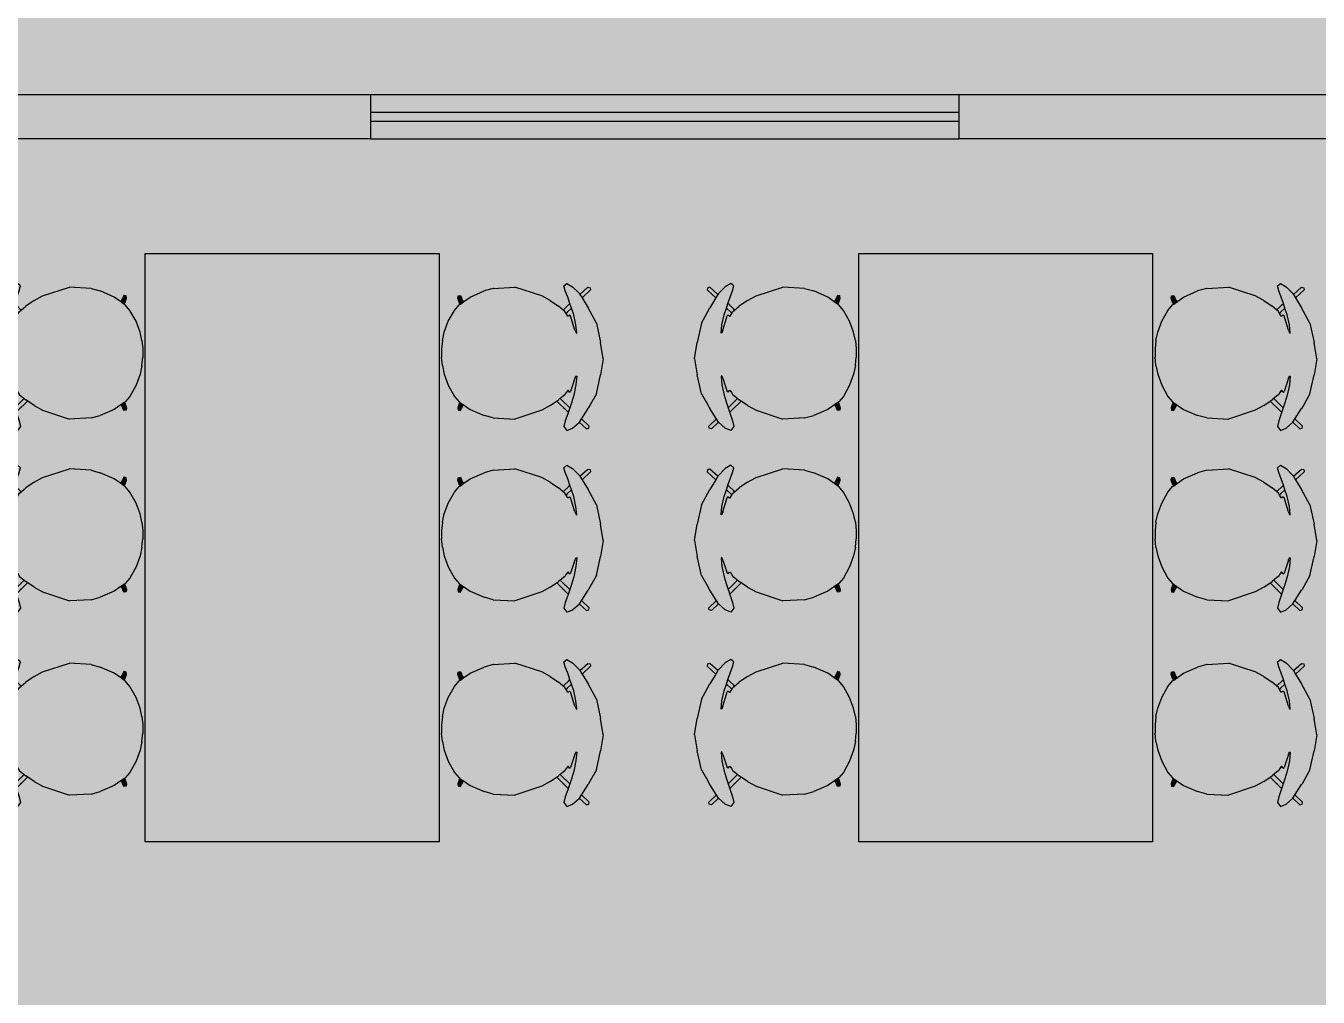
# Model space of a CAD drawing. Header units: centimetres. Extents: x 0 to 1099704, y -139216 to 99734.
# Drawn here: x 853797.3 to 854236.6, y 10578.5 to 10908.6 of the extents above; entities that cross this region are included whole.
import ezdxf

# ---------------------------------------------------------------- set-up
doc = ezdxf.new("R2010")
doc.units = ezdxf.units.CM
doc.header["$LTSCALE"] = 4
for name, color, linetype in [('0.2', 2, 'Continuous'), ('0.4', 4, 'Continuous'), ('0.6', 6, 'Continuous'), ('AIT-AUX-03', 2, 'Continuous'), ('AIT-LAY-HTC', 254, 'Continuous'), ('AIT-LAY-MOB', 2, 'Continuous')]:
    doc.layers.add(name, color=color, linetype=linetype)

# ---------------------------------------------------------------- blocks, each defined once
blk = doc.blocks.new('TDS-190MTOP')
at = {"layer": 'AIT-LAY-HTC'}
blk.add_hatch(color=256, dxfattribs=at).paths.add_polyline_path([(-190, 94.93), (-190, 0), (0, 0), (0, 94.93)])
at = {"linetype": 'Continuous'}
for p, q in [((-190, 0), (-190, 94.93)), ((-190, 94.93), (0, 94.93)), ((0, 94.93), (0, 0)), ((0, 0), (-190, 0))]:
    blk.add_line(p, q, dxfattribs=at)
blk = doc.blocks.new('cadeira formiga')
at = {"layer": 'AIT-LAY-HTC'}
h = blk.add_hatch(color=7, dxfattribs=at)
h.set_gradient(color1=(255, 255, 255), color2=(237, 228, 202), rotation=45, tint=1, name='INVSPHERICAL')
h.paths.add_polyline_path([(0.1474, -0.2145), (0.179, -0.2231), (0.254, -0.2276), (0.3464, -0.1978), (0.3759, -0.1815), (0.4048, -0.1618), (0.4209, -0.1485), (0.4266, -0.1439), (0.4307, -0.1372), (0.4364, -0.128), (0.4387, -0.1274), (0.4429, -0.1316), (0.4464, -0.1282), (0.4519, -0.1093), (0.4615, -0.0792), (0.4655, -0.0698), (0.4673, -0.069), (0.4648, -0.0975), (0.4573, -0.132), (0.4491, -0.1556), (0.4438, -0.1711), (0.4362, -0.1931), (0.4276, -0.2154), (0.4232, -0.2319), (0.4336, -0.2405), (0.453, -0.2287), (0.4769, -0.2053), (0.4785, -0.2025), (0.4859, -0.1904), (0.5068, -0.1559), (0.5358, -0.1029), (0.5499, -0.0367), (0.5591, 0.0197), (0.5499, 0.0758), (0.5358, 0.1407), (0.514, 0.1793), (0.5087, 0.1888), (0.5068, 0.1921), (0.4769, 0.2388), (0.453, 0.2595), (0.4336, 0.2677), (0.4232, 0.2537), (0.4276, 0.2346), (0.4362, 0.2102), (0.4489, 0.1716), (0.4536, 0.1574), (0.4573, 0.1461), (0.4648, 0.1101), (0.4673, 0.0795), (0.4655, 0.0791), (0.4615, 0.0874), (0.4519, 0.116), (0.4464, 0.1331), (0.4429, 0.1351), (0.4387, 0.1292), (0.4364, 0.1292), (0.4315, 0.1366), (0.4266, 0.144), (0.4217, 0.1479), (0.4048, 0.1616), (0.3759, 0.1814), (0.3464, 0.1979), (0.254, 0.2286), (0.179, 0.2246), (0.1474, 0.2164), (0.0989, 0.1951), (0.0759, 0.1791), (0.0635, 0.1705), (0.0608, 0.1686), (0.0448, 0.1497), (0.0234, 0.1109), (0.0097, 0.0731), (0.0031, 0.0433), (0, 0.0143), (0, -0.0143), (0.0031, -0.0431), (0.0097, -0.0726), (0.0234, -0.1097), (0.0448, -0.1476), (0.0608, -0.1663), (0.0653, -0.1694), (0.0775, -0.1779), (0.0989, -0.1928)])
h = blk.add_hatch(color=7, dxfattribs=at)
h.set_gradient(color1=(255, 255, 255), color2=(214, 214, 214), tint=1, name='INVSPHERICAL')
h.paths.add_polyline_path([(0.4431, 0.1892), (0.4379, 0.2049), (0.4332, 0.2004), (0.3986, 0.1659), (0.4048, 0.1616), (0.4107, 0.1568)])
h.paths.add_polyline_path([(0.4761, 0.2394), (0.4769, 0.2388), (0.4839, 0.2278), (0.5101, 0.2523), (0.5088, 0.2602), (0.5008, 0.2616)])
h.paths.add_polyline_path([(0.4385, -0.1661), (0.4438, -0.1711), (0.4491, -0.1556), (0.4344, -0.1409), (0.4307, -0.1372), (0.4266, -0.1439), (0.4209, -0.1485), (0.4238, -0.1514)])
h.paths.add_polyline_path([(0.5061, -0.2272), (0.514, -0.2259), (0.5153, -0.218), (0.4859, -0.1904), (0.4785, -0.2025)])
h = blk.add_hatch(color=7, dxfattribs=at)
h.set_gradient(color1=(255, 255, 255), color2=(214, 214, 214), tint=1, name='INVSPHERICAL')
h.paths.add_polyline_path([(0.0733, 0.1819), (0.069, 0.1912), (0.0689, 0.1913), (0.0652, 0.1985), (0.0651, 0.1985), (0.0571, 0.1973), (0.0572, 0.1972), (0.0559, 0.1892), (0.0619, 0.1723), (0.0635, 0.1705), (0.0759, 0.1791)])
h = blk.add_hatch(color=7, dxfattribs=at)
h.set_gradient(color1=(255, 255, 255), color2=(214, 214, 214), tint=1, name='INVSPHERICAL')
h.paths.add_polyline_path([(0.0733, -0.1819), (0.0772, -0.1777), (0.0653, -0.1694), (0.0648, -0.1691), (0.0619, -0.1723), (0.0559, -0.1892), (0.0572, -0.1973), (0.0652, -0.1985), (0.0689, -0.1913), (0.069, -0.1912)])
for p, q in [((0.179, 0.2246), (0.1474, 0.2164)), ((0.179, 0.2246), (0.254, 0.2286)), ((0.3464, 0.1979), (0.254, 0.2286)), ((0.4232, 0.2537), (0.4336, 0.2677)), ((0.4276, 0.2346), (0.4232, 0.2537)), ((0.4362, 0.2102), (0.4276, 0.2346)), ((0.4336, 0.2677), (0.453, 0.2595)), ((0.453, 0.2595), (0.4769, 0.2388)), ((0.4761, 0.2394), (0.5008, 0.2616)), ((0.4769, 0.2388), (0.5068, 0.1921)), ((0.4839, 0.2278), (0.5101, 0.2523)), ((0.5008, 0.2616), (0.5087, 0.2602)), ((0.5087, 0.2602), (0.5088, 0.2602)), ((0.5088, 0.2602), (0.5101, 0.2524)), ((0.5101, 0.2524), (0.5101, 0.2523)), ((0.0559, 0.1892), (0.0572, 0.1972)), ((0.0619, 0.1723), (0.0559, 0.1892)), ((0.0571, 0.1973), (0.0651, 0.1985)), ((0.0572, 0.1972), (0.0571, 0.1973)), ((0.0635, 0.1705), (0.0759, 0.1791)), ((0.0651, 0.1985), (0.0652, 0.1985)), ((0.0652, 0.1985), (0.0689, 0.1913)), ((0.0689, 0.1913), (0.069, 0.1912)), ((0.0733, 0.1819), (0.069, 0.1912)), ((0.0733, 0.1819), (0.0724, 0.1828)), ((0.0759, 0.1791), (0.0733, 0.1819)), ((0.0759, 0.1791), (0.0989, 0.1951)), ((0.0989, 0.1951), (0.1474, 0.2164)), ((0.3759, 0.1814), (0.3464, 0.1979)), ((0.3759, 0.1814), (0.4048, 0.1616)), ((0.3986, 0.1659), (0.4332, 0.2004)), ((0.4107, 0.1568), (0.4431, 0.1892)), ((0.4209, 0.1879), (0.4238, 0.1908)), ((0.4332, 0.2004), (0.4379, 0.2049)), ((0.4489, 0.1716), (0.4362, 0.2102)), ((0.5087, 0.1888), (0.5068, 0.1921)), ((0.514, 0.1793), (0.5087, 0.1888)), ((0.5358, 0.1407), (0.514, 0.1793)), ((0.0234, 0.1109), (0.0448, 0.1497)), ((0.0448, 0.1497), (0.0608, 0.1686)), ((0.0608, 0.1686), (0.0635, 0.1705)), ((0.0635, 0.1705), (0.0619, 0.1723)), ((0.4217, 0.1479), (0.4048, 0.1616)), ((0.4266, 0.144), (0.4217, 0.1479)), ((0.4291, 0.1752), (0.4255, 0.1716)), ((0.4315, 0.1366), (0.4266, 0.144)), ((0.4364, 0.1292), (0.4315, 0.1366)), ((0.4429, 0.1351), (0.4387, 0.1292)), ((0.4429, 0.1351), (0.4464, 0.1331)), ((0.4536, 0.1574), (0.4489, 0.1716)), ((0.4573, 0.1461), (0.4536, 0.1574)), ((0.4648, 0.1101), (0.4573, 0.1461)), ((0.5358, 0.1407), (0.5499, 0.0758)), ((0.0097, 0.0731), (0.0234, 0.1109)), ((0.4387, 0.1292), (0.4364, 0.1292)), ((0.4519, 0.116), (0.4464, 0.1331)), ((0.4615, 0.0874), (0.4519, 0.116)), ((0.4673, 0.0795), (0.4648, 0.1101)), ((0.0031, 0.0433), (0.0097, 0.0731)), ((0.4615, 0.0874), (0.4655, 0.0791)), ((0.4655, 0.0791), (0.4673, 0.0795)), ((0.5591, 0.0197), (0.5499, 0.0758)), ((0.0031, 0.0433), (0, 0.0143)), ((0, -0.0143), (0, 0.0143)), ((0.5591, 0.0197), (0.5499, -0.0367)), ((0.0031, -0.0431), (0, -0.0143)), ((0.0031, -0.0431), (0.0097, -0.0726)), ((0.5358, -0.1029), (0.5499, -0.0367)), ((0.0097, -0.0726), (0.0234, -0.1097)), ((0.4615, -0.0792), (0.4519, -0.1093)), ((0.4615, -0.0792), (0.4655, -0.0698)), ((0.4673, -0.069), (0.4648, -0.0975)), ((0.4655, -0.0698), (0.4673, -0.069)), ((0.0234, -0.1097), (0.0448, -0.1476)), ((0.4364, -0.128), (0.4307, -0.1372)), ((0.4387, -0.1274), (0.4364, -0.128)), ((0.4429, -0.1316), (0.4387, -0.1274)), ((0.4429, -0.1316), (0.4464, -0.1282)), ((0.4519, -0.1093), (0.4464, -0.1282)), ((0.4573, -0.132), (0.4491, -0.1556)), ((0.4648, -0.0975), (0.4573, -0.132)), ((0.5358, -0.1029), (0.5068, -0.1559)), ((0.0448, -0.1476), (0.0608, -0.1663)), ((0.0619, -0.1723), (0.0559, -0.1892)), ((0.0608, -0.1663), (0.0653, -0.1694)), ((0.0648, -0.1691), (0.0619, -0.1723)), ((0.0653, -0.1694), (0.0775, -0.1779)), ((0.0772, -0.1777), (0.0733, -0.1819)), ((0.0775, -0.1779), (0.0989, -0.1928)), ((0.3759, -0.1815), (0.4048, -0.1618)), ((0.4209, -0.1485), (0.4048, -0.1618)), ((0.4266, -0.1439), (0.4209, -0.1485)), ((0.4209, -0.1485), (0.4238, -0.1514)), ((0.4238, -0.1514), (0.4385, -0.1661)), ((0.4307, -0.1372), (0.4266, -0.1439)), ((0.4344, -0.1409), (0.4307, -0.1372)), ((0.4344, -0.1409), (0.449, -0.1555)), ((0.4438, -0.1711), (0.4362, -0.1931)), ((0.4385, -0.1661), (0.4438, -0.1711)), ((0.4491, -0.1556), (0.4438, -0.1711)), ((0.449, -0.1555), (0.4491, -0.1556)), ((0.4859, -0.1904), (0.5068, -0.1559)), ((0.0559, -0.1892), (0.0572, -0.1972)), ((0.0572, -0.1972), (0.0571, -0.1973)), ((0.0571, -0.1973), (0.0651, -0.1985)), ((0.0651, -0.1985), (0.0652, -0.1985)), ((0.0652, -0.1985), (0.0689, -0.1913)), ((0.0689, -0.1913), (0.069, -0.1912)), ((0.0733, -0.1819), (0.069, -0.1912)), ((0.0733, -0.1819), (0.0724, -0.1828)), ((0.0989, -0.1928), (0.1474, -0.2145)), ((0.179, -0.2231), (0.1474, -0.2145)), ((0.179, -0.2231), (0.254, -0.2276)), ((0.3464, -0.1978), (0.254, -0.2276)), ((0.3759, -0.1815), (0.3464, -0.1978)), ((0.4276, -0.2154), (0.4232, -0.2319)), ((0.4362, -0.1931), (0.4276, -0.2154)), ((0.453, -0.2287), (0.4769, -0.2053)), ((0.4769, -0.2053), (0.4785, -0.2025)), ((0.4785, -0.2025), (0.4859, -0.1904)), ((0.4785, -0.2025), (0.5061, -0.2272)), ((0.4859, -0.1904), (0.5153, -0.218)), ((0.514, -0.2259), (0.5153, -0.2181)), ((0.5153, -0.2181), (0.5153, -0.218)), ((0.4232, -0.2319), (0.4336, -0.2405)), ((0.4336, -0.2405), (0.453, -0.2287)), ((0.5061, -0.2272), (0.5139, -0.2259)), ((0.5139, -0.2259), (0.514, -0.2259))]:
    blk.add_line(p, q)

msp = doc.modelspace()

# ---------------------------------------------------------------- hatches: boundary and pattern name
at = {"layer": '0.2', "true_color": 0x000000}
h = msp.add_hatch(color=18, dxfattribs=at)
h.dxf.hatch_style = 1
h.paths.add_polyline_path([(853733.768, 12513.013), (853693.768, 12513.013), (853693.768, 12488.013), (853708.768, 12488.013), (853708.768, 12498.013), (853733.768, 12498.013)])
h.paths.add_polyline_path([(854753.768, 11998.013), (854743.768, 11998.013), (854743.768, 12213.013), (854933.768, 12213.013), (854933.768, 11998.013), (854923.768, 11998.013), (854923.768, 11983.013), (854948.768, 11983.013), (854958.768, 11983.013), (854958.768, 11998.013), (854948.768, 11998.013), (854948.768, 12213.013), (855138.768, 12213.013), (855138.768, 11998.013), (855128.768, 11998.013), (855128.768, 11983.013), (855153.768, 11983.013), (856023.768, 11983.013), (856023.768, 11998.013), (855153.768, 11998.013), (855153.768, 12298.013), (855138.768, 12298.013), (855138.768, 12228.013), (854933.768, 12228.013), (854743.768, 12228.013), (854743.768, 12298.013), (854728.768, 12298.013), (854728.768, 11998.013), (853708.768, 11998.013), (853708.768, 12328.013), (853701.268, 12328.013), (853693.768, 12328.013), (853693.768, 11983.013), (854743.768, 11983.013), (854753.768, 11983.013)])
h.paths.add_polyline_path([(854821.268, 12513.013), (854743.768, 12513.013), (854703.768, 12513.013), (854703.768, 12498.013), (854728.768, 12498.013), (854821.268, 12498.013)])
h.paths.add_polyline_path([(855178.768, 12513.013), (855138.768, 12513.013), (855061.268, 12513.013), (855061.268, 12498.013), (855153.768, 12498.013), (855178.768, 12498.013)])
h.paths.add_polyline_path([(856683.768, 11998.013), (856683.768, 12048.013), (856668.768, 12048.013), (856668.768, 11998.013), (856298.768, 11998.013), (856298.768, 11983.013), (856353.768, 11983.013), (856353.768, 11791.695), (856368.768, 11791.695), (856368.768, 11983.013), (856668.768, 11983.013), (856668.768, 11885.513), (856683.768, 11885.513)])
h.paths.add_polyline_path([(856683.768, 11685.513), (856668.768, 11685.513), (856668.768, 11588.013), (856368.768, 11588.013), (856368.768, 11598.013), (856353.768, 11598.013), (856353.768, 11573.013), (856683.768, 11573.013)])
h.paths.add_polyline_path([(856368.768, 11791.695), (856353.768, 11791.695), (856353.768, 11718.013), (856368.768, 11718.013)])
h.paths.add_polyline_path([(856088.768, 11724.879), (856063.768, 11724.879), (856063.768, 11709.879), (856073.768, 11709.879), (856073.768, 11179.879), (856023.768, 11179.879), (856023.768, 11164.879), (856088.768, 11164.879)])
h.paths.add_polyline_path([(855843.768, 11179.879), (855793.768, 11179.879), (855793.768, 11709.879), (855963.768, 11709.879), (855963.768, 11724.879), (855778.768, 11724.879), (855768.768, 11724.879), (855768.768, 11709.879), (855778.768, 11709.879), (855778.768, 11179.879), (855703.768, 11179.879), (855703.768, 11164.879), (855793.768, 11164.879), (855843.768, 11164.879)])
h.paths.add_polyline_path([(855303.768, 11179.879), (855228.768, 11179.879), (855228.768, 11709.879), (855608.768, 11709.879), (855608.768, 11717.379), (855608.768, 11724.879), (855213.768, 11724.879), (855203.768, 11724.879), (855203.768, 11709.879), (855213.768, 11709.879), (855213.768, 11179.879), (855178.768, 11179.879), (855178.768, 11164.879), (855228.768, 11164.879), (855303.768, 11164.879)])
h.paths.add_polyline_path([(854998.768, 11179.879), (854963.768, 11179.879), (854963.768, 11709.879), (855103.768, 11709.879), (855103.768, 11724.879), (854948.768, 11724.879), (854938.768, 11724.879), (854938.768, 11709.879), (854948.768, 11709.879), (854948.768, 11179.879), (854898.768, 11179.879), (854898.768, 11164.879), (854963.768, 11164.879), (854998.768, 11164.879)])
h.paths.add_polyline_path([(854718.768, 11179.879), (854668.768, 11179.879), (854668.768, 11709.879), (854838.768, 11709.879), (854838.768, 11724.879), (854653.768, 11724.879), (854643.768, 11724.879), (854643.768, 11709.879), (854653.768, 11709.879), (854653.768, 11179.879), (854563.768, 11179.879), (854563.768, 11164.879), (854668.768, 11164.879), (854718.768, 11164.879)])
h.paths.add_polyline_path([(854363.768, 11179.879), (854273.768, 11179.879), (854273.768, 11709.879), (854543.768, 11709.879), (854543.768, 11724.879), (854258.768, 11724.879), (854248.768, 11724.879), (854248.768, 11709.879), (854258.768, 11709.879), (854258.768, 11179.879), (854133.768, 11179.879), (854133.768, 11164.879), (854273.768, 11164.879), (854363.768, 11164.879)])
h.paths.add_polyline_path([(853833.768, 11179.879), (853708.768, 11179.879), (853708.768, 11709.879), (854088.768, 11709.879), (854088.768, 11717.379), (854088.768, 11724.879), (853693.768, 11724.879), (853693.768, 11164.879), (853833.768, 11164.879)])
h.paths.add_polyline_path([(853751.971, 10290.21), (853659.471, 10290.21), (853659.471, 10870.21), (853669.471, 10870.21), (853669.471, 10885.21), (853644.471, 10885.21), (853644.471, 10605.21), (853634.471, 10605.21), (853634.471, 10590.21), (853644.471, 10590.21), (853644.471, 10290.21), (853444.471, 10290.21), (853444.471, 10590.21), (853544.471, 10590.21), (853544.471, 10605.21), (853429.471, 10605.21), (853429.471, 10275.21), (853659.471, 10275.21), (853751.971, 10275.21)])
h.paths.add_polyline_path([(854259.471, 10870.21), (854269.471, 10870.21), (854269.471, 10885.21), (854244.471, 10885.21), (854114.471, 10885.21), (854114.471, 10870.21), (854244.471, 10870.21), (854244.471, 10290.21), (854151.971, 10290.21), (854151.971, 10275.21), (854259.471, 10275.21), (854329.471, 10275.21), (854329.471, 10290.21), (854259.471, 10290.21)])
h.paths.add_polyline_path([(853914.471, 10885.21), (853769.471, 10885.21), (853769.471, 10870.21), (853914.471, 10870.21)])
h.paths.add_polyline_path([(854564.471, 10885.21), (854369.471, 10885.21), (854369.471, 10870.21), (854564.471, 10870.21)])
h.paths.add_polyline_path([(854609.471, 10290.21), (854529.471, 10290.21), (854529.471, 10275.21), (854609.471, 10275.21)])
h.paths.add_polyline_path([(855414.471, 10290.21), (855274.471, 10290.21), (855274.471, 10870.21), (855284.471, 10870.21), (855284.471, 10885.21), (855259.471, 10885.21), (855064.471, 10885.21), (855064.471, 10870.21), (855259.471, 10870.21), (855259.471, 10290.21), (854909.471, 10290.21), (854909.471, 10275.21), (855274.471, 10275.21), (855414.471, 10275.21)])
h.paths.add_polyline_path([(855809.471, 10870.21), (855819.471, 10870.21), (855819.471, 10885.21), (855794.471, 10885.21), (855384.471, 10885.21), (855384.471, 10870.21), (855794.471, 10870.21), (855794.471, 10290.21), (855654.471, 10290.21), (855654.471, 10275.21), (855809.471, 10275.21), (855919.471, 10275.21), (855919.471, 10290.21), (855809.471, 10290.21)])
h.paths.add_polyline_path([(856144.471, 10885.21), (855919.471, 10885.21), (855919.471, 10870.21), (856129.471, 10870.21), (856129.471, 10290.21), (856019.471, 10290.21), (856019.471, 10275.21), (856144.471, 10275.21)])
h.paths.add_polyline_path([(853126.768, 12268.013), (853126.768, 12498.013), (853316.768, 12498.013), (853316.768, 12268.013)], flags=16)
h.paths.add_polyline_path([(853261.268, 12259.513), (853261.268, 12263.513), (853259.768, 12263.513), (853259.768, 12263.313), (853261.068, 12263.313), (853261.068, 12259.713), (853214.468, 12259.713), (853214.468, 12263.313), (853215.768, 12263.313), (853215.768, 12263.513), (853214.268, 12263.513), (853214.268, 12259.513)])
h.paths.add_polyline_path([(853309.268, 12266.513), (853309.268, 12268.013), (853216.268, 12268.013), (853216.268, 12266.513)], flags=0)
h.paths.add_polyline_path([(853157.268, 12268.013), (853309.268, 12268.013), (853309.268, 12259.013), (853307.768, 12259.013), (853307.768, 12258.813), (853309.068, 12258.813), (853309.068, 12253.213), (853259.468, 12253.213), (853259.468, 12258.813), (853260.768, 12258.813), (853260.768, 12259.013), (853259.268, 12259.013), (853259.268, 12253.013), (853331.768, 12253.013), (853331.768, 12513.013), (853111.768, 12513.013), (853111.768, 12253.013), (853157.268, 12253.013), (853157.268, 12259.013)])
h.paths.add_polyline_path([(856153.768, 12488.013), (856168.768, 12488.013), (856168.768, 12498.013), (856668.768, 12498.013), (856668.768, 12448.013), (856683.768, 12448.013), (856683.768, 12513.013), (856153.768, 12513.013), (856128.768, 12513.013), (856128.768, 12498.013), (856153.768, 12498.013)])
at = {"layer": '0.4', "true_color": 0xf8f3ec}
h = msp.add_hatch(color=7, dxfattribs=at)
h.dxf.hatch_style = 1
h.paths.add_polyline_path([(865654.487, 6328.003), (865654.487, 15549.552), (844265.68, 15549.552), (844265.68, 6328.003)])

# ---------------------------------------------------------------- linework, layer by layer
at = {"layer": '0.2'}
for p, q in [((854114.471, 10885.21, 77040.339), (853914.471, 10885.21, 77040.339)), ((854114.471, 10879.21, 77040.339), (853914.471, 10879.21, 77040.339)), ((853914.471, 10876.21, 77040.339), (854114.471, 10876.21, 77040.339)), ((853914.471, 10870.21, 77040.339), (854114.471, 10870.21, 77040.339))]:
    msp.add_line(p, q, dxfattribs=at)
at = {"layer": '0.6'}
for p, q in [((853914.471, 10885.21, 77040.339), (853914.471, 10870.21, 77040.339)), ((854114.471, 10885.21, 77040.339), (854114.471, 10870.21, 77040.339))]:
    msp.add_line(p, q, dxfattribs=at)
at = {"layer": '0.6', "elevation": 77040.339}
for points in [[(853914.471, 10885.21), (853769.471, 10885.21)], [(854259.471, 10885.21), (854114.471, 10885.21)], [(853914.471, 10870.21), (853769.471, 10870.21)], [(854151.971, 10290.21), (854244.471, 10290.21), (854244.471, 10870.21), (854114.471, 10870.21)]]:
    msp.add_lwpolyline(points, dxfattribs=at)

# ---------------------------------------------------------------- block references
at = {"layer": 'AIT-AUX-03', "linetype": 'Continuous', "xscale": 1.052631578934469, "yscale": 1.052631578934469, "zscale": 1.052631578934469, "rotation": 90}
for p in [(853937.8, 10831.272, 0), (854180.325, 10831.272, 0)]:
    msp.add_blockref('TDS-190MTOP', p, dxfattribs=at)
at = {"layer": 'AIT-LAY-MOB', "ltscale": 3, "yscale": 98.307817861594, "zscale": 98.307817861594, "rotation": 180}
for p, xscale in [((853837.072, 10797.429), 98.307817861594), ((853938.6, 10797.429), -98.307817861594), ((854079.596, 10797.429), 98.307817861594), ((854181.125, 10797.429), -98.307817861594), ((853837.072, 10735.668), 98.307817861594), ((853938.6, 10735.668), -98.307817861594), ((854079.596, 10735.668), 98.307817861594), ((854181.125, 10735.668), -98.307817861594), ((853837.072, 10669.616), 98.307817861594), ((853938.6, 10669.616), -98.307817861594), ((854079.596, 10669.616), 98.307817861594), ((854181.125, 10669.616), -98.307817861594)]:
    msp.add_blockref('cadeira formiga', p, dxfattribs=dict(at, xscale=xscale))

doc.saveas('drawing.dxf')
